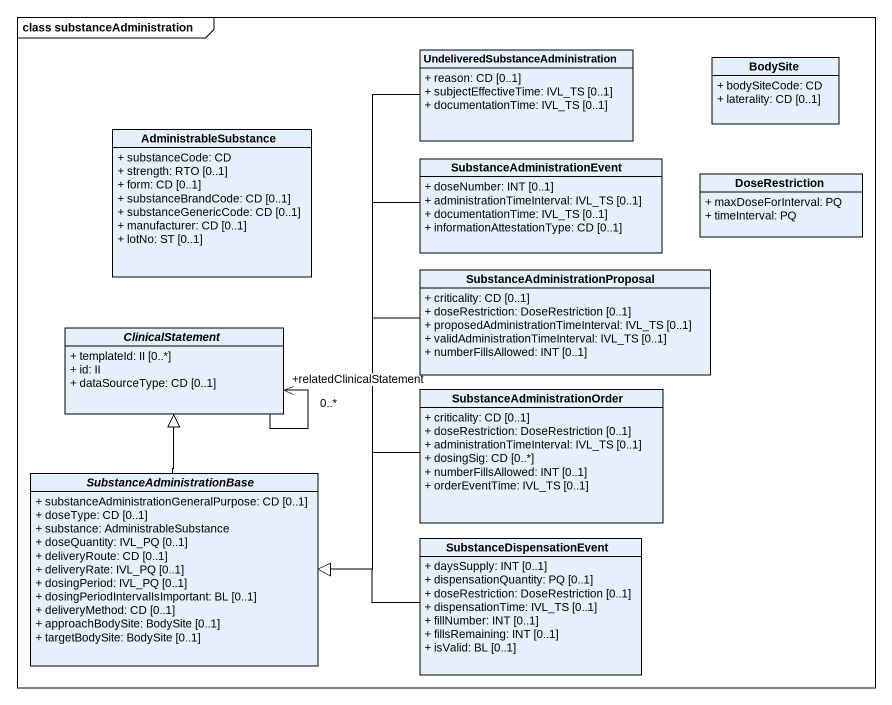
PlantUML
@startuml
mainframe class substanceAdministration
hide circle
hide empty members
skinparam classAttributeIconSize 0
class "UndeliveredSubstanceAdministration" as UndeliveredSubstanceAdminist {
  + reason: CD [0..1]
  + subjectEffectiveTime: IVL_TS [0..1]
  + documentationTime: IVL_TS [0..1]
}
class BodySite {
  + bodySiteCode: CD
  + laterality: CD [0..1]
}
class AdministrableSubstance {
  + substanceCode: CD
  + strength: RTO [0..1]
  + form: CD [0..1]
  + substanceBrandCode: CD [0..1]
  + substanceGenericCode: CD [0..1]
  + manufacturer: CD [0..1]
  + lotNo: ST [0..1]
}
class SubstanceAdministrationEvent {
  + doseNumber: INT [0..1]
  + administrationTimeInterval: IVL_TS [0..1]
  + documentationTime: IVL_TS [0..1]
  + informationAttestationType: CD [0..1]
}
class DoseRestriction {
  + maxDoseForInterval: PQ
  + timeInterval: PQ
}
class "SubstanceAdministrationProposal" as SubstanceAdministrationPropo {
  + criticality: CD [0..1]
  + doseRestriction: DoseRestriction [0..1]
  + proposedAdministrationTimeInterval: IVL_TS [0..1]
  + validAdministrationTimeInterval: IVL_TS [0..1]
  + numberFillsAllowed: INT [0..1]
}
abstract class ClinicalStatement {
  + templateId: II [0..*]
  + id: II
  + dataSourceType: CD [0..1]
}
class SubstanceAdministrationOrder {
  + criticality: CD [0..1]
  + doseRestriction: DoseRestriction [0..1]
  + administrationTimeInterval: IVL_TS [0..1]
  + dosingSig: CD [0..*]
  + numberFillsAllowed: INT [0..1]
  + orderEventTime: IVL_TS [0..1]
}
abstract class SubstanceAdministrationBase {
  + substanceAdministrationGeneralPurpose: CD [0..1]
  + doseType: CD [0..1]
  + substance: AdministrableSubstance
  + doseQuantity: IVL_PQ [0..1]
  + deliveryRoute: CD [0..1]
  + deliveryRate: IVL_PQ [0..1]
  + dosingPeriod: IVL_PQ [0..1]
  + dosingPeriodIntervalIsImportant: BL [0..1]
  + deliveryMethod: CD [0..1]
  + approachBodySite: BodySite [0..1]
  + targetBodySite: BodySite [0..1]
}
class SubstanceDispensationEvent {
  + daysSupply: INT [0..1]
  + dispensationQuantity: PQ [0..1]
  + doseRestriction: DoseRestriction [0..1]
  + dispensationTime: IVL_TS [0..1]
  + fillNumber: INT [0..1]
  + fillsRemaining: INT [0..1]
  + isValid: BL [0..1]
}
UndeliveredSubstanceAdminist --|> SubstanceAdministrationBase
SubstanceAdministrationEvent --|> SubstanceAdministrationBase
SubstanceAdministrationPropo --|> SubstanceAdministrationBase
ClinicalStatement --> "+relatedClinicalStatement\n0..*" ClinicalStatement
SubstanceAdministrationOrder -left-|> SubstanceAdministrationBase
SubstanceAdministrationBase -up-|> ClinicalStatement
SubstanceDispensationEvent -left-|> SubstanceAdministrationBase
@enduml
